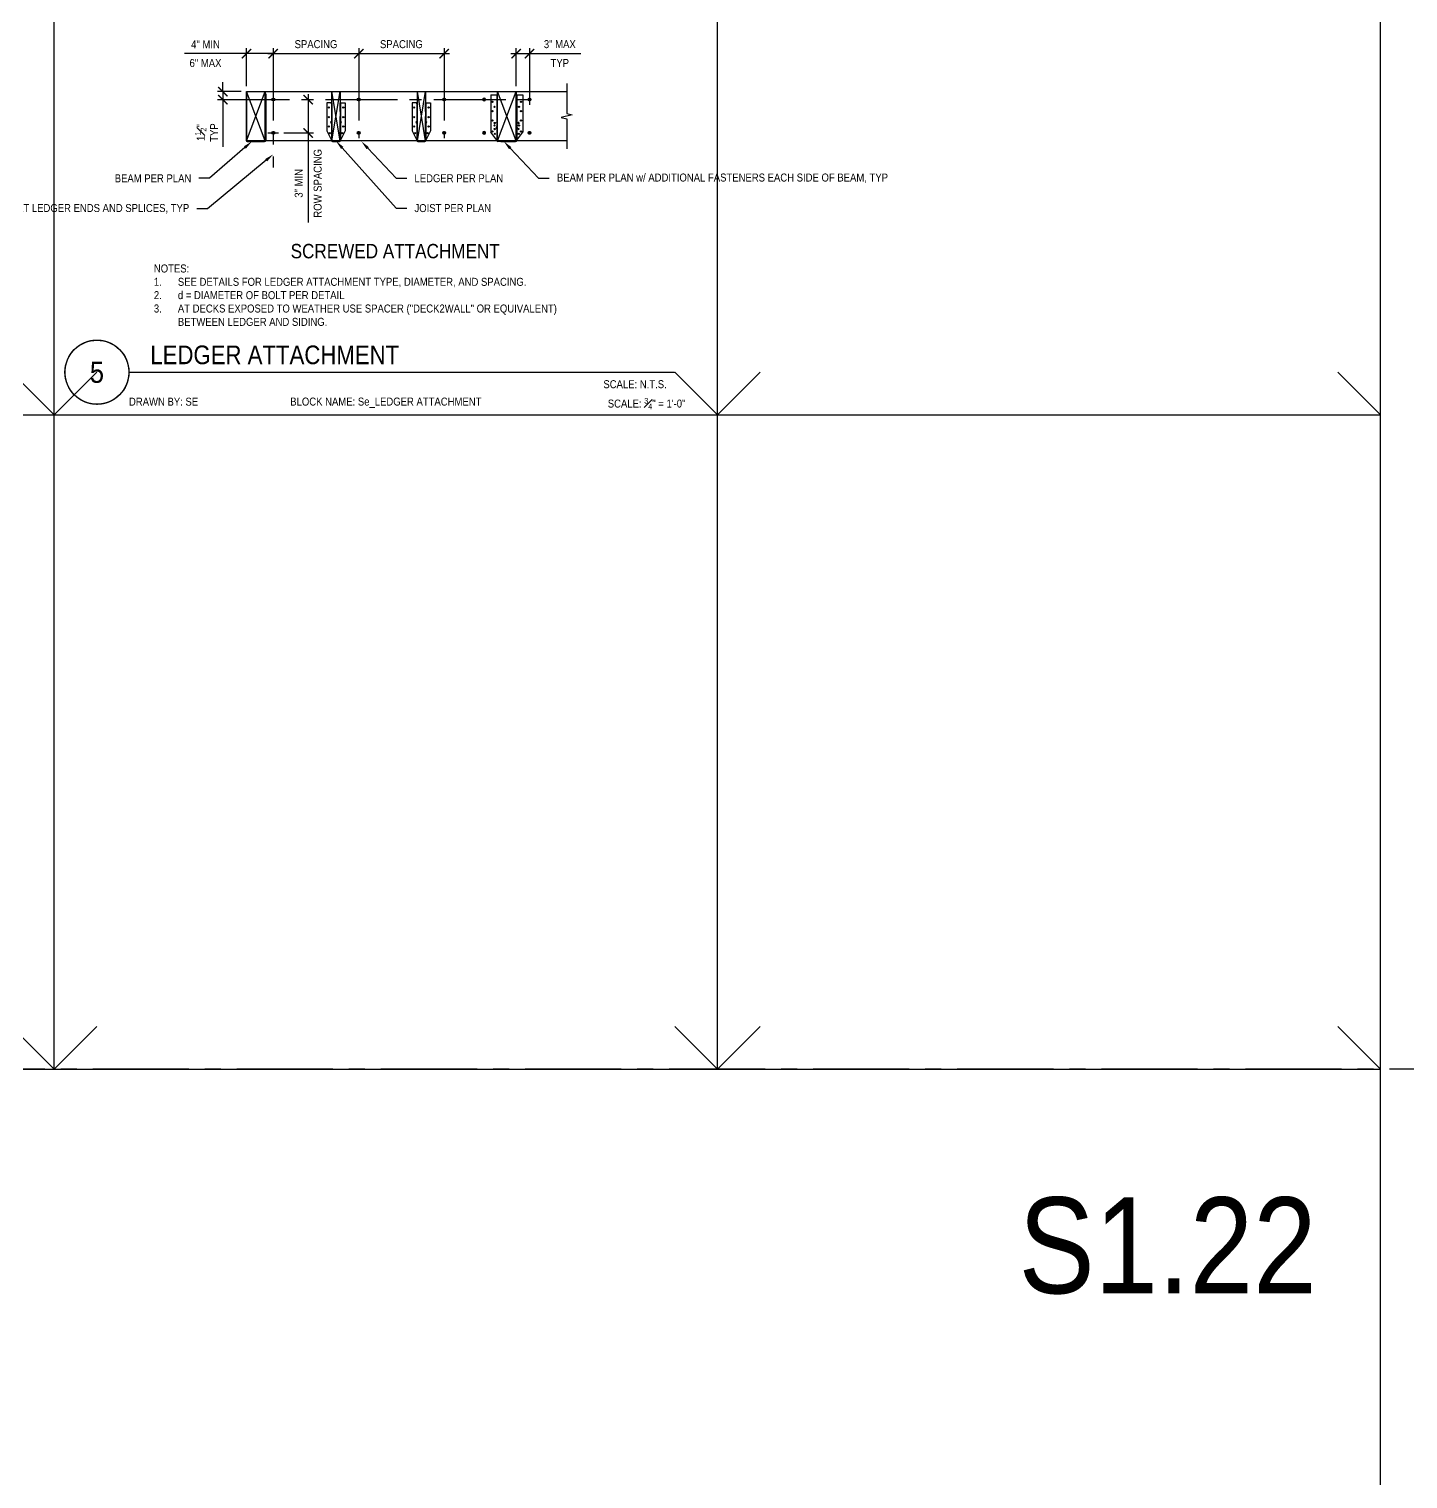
# Model space of a CAD drawing. Header units: inches. Extents: x -16404 to 14624, y -1591 to 16152.
# Drawn here: x 2220.6 to 2479, y 8323.2 to 8595 of the extents above; entities that cross this region are included whole.
import ezdxf
from ezdxf import colors
from ezdxf.entities.mleader import LeaderData, LeaderLine
from ezdxf.enums import TextEntityAlignment as Align
from ezdxf.math import Vec2, Vec3

# ---------------------------------------------------------------- set-up
doc = ezdxf.new("R2010")
doc.units = ezdxf.units.IN
doc.header["$LTSCALE"] = 24
doc.header["$MEASUREMENT"] = 0
doc.linetypes.add('CENTER2', pattern=[1.125, 0.75, -0.125, 0.125, -0.125])
doc.linetypes.add('DASHED2', pattern=[0.375, 0.25, -0.125])
doc.layers.get('0').update_dxf_attribs({"linetype": 'CONTINUOUS'})
doc.layers.get('DefPoints').update_dxf_attribs({"color": 251, "linetype": 'CONTINUOUS'})
doc.layers.add('DESIGNER COMMENTS', color=221, linetype='CONTINUOUS', plot=False)
doc.layers.add('S-ANNO-GRID-NONPLOT', color=251, linetype='CONTINUOUS', plot=False)
for name, color, linetype in [('S-ANNO-DIMS', 2, 'CONTINUOUS'), ('S-ANNO-NOTE', 4, 'CONTINUOUS'), ('S-BREAK', 2, 'CONTINUOUS'), ('S-FASTENERS', 1, 'CONTINUOUS'), ('S-SIMPSON', 2, 'CONTINUOUS'), ('S-TYP DETAIL BLOCKS', 1, 'CONTINUOUS'), ('S-WOOD', 3, 'CONTINUOUS')]:
    doc.layers.add(name, color=color, linetype=linetype)
doc.styles.add('Arial', font='arial.ttf', dxfattribs={"width": 0.85})
doc.dimstyles.new('DIM-16_Se', dxfattribs={"dimscale": 16, "dimtxt": 0.09375, "dimasz": 0.109375, "dimexe": 0.0625, "dimexo": 0.0625, "dimgap": 0.0625, "dimtad": 1, "dimdec": 4, "dimzin": 11, "dimdsep": 46, "dimlunit": 4, "dimtxsty": 'Arial', "dimblk": 'ARCHTICK', "dimcen": 0.125, "dimdle": 0.0625, "dimclrd": 256, "dimclre": 256, "dimclrt": 4, "dimadec": 0, "dimazin": 0, "dimtfac": 0.75, "dimtdec": 4, "dimtmove": 0, "dimatfit": 3, "dimfxl": 1, "dimfrac": 1, "dimtolj": 1, "dimtzin": 0, "dimarcsym": 0})

# ---------------------------------------------------------------- blocks, each defined once
blk = doc.blocks.new('Se_24x36_DETAILS_GRID')
for p, q in [((15.535, 7.667), (15.535, 15.333)), ((23.302, 7.667), (23.302, 15.333)), ((31.07, 7.667), (31.07, 15.333)), ((15.535, 7.667), (16.035, 8.167)), ((23.302, 7.667), (23.802, 8.167)), ((7.767, 7.667), (15.535, 7.667)), ((15.535, 7.667), (23.302, 7.667)), ((15.535, 0), (15.535, 7.667)), ((23.302, 7.667), (31.07, 7.667)), ((23.302, 0), (23.302, 7.667)), ((31.07, 0), (31.07, 7.667)), ((15.535, 0), (16.035, 0.5)), ((23.302, 0), (23.802, 0.5)), ((7.767, 0), (15.535, 0)), ((15.535, 0), (23.302, 0)), ((23.302, 0), (31.07, 0))]:
    blk.add_line(p, q)
at = {"linetype": 'DASHED2', "ltscale": 0.5}
for p, q in [((15.535, 7.667), (15.035, 8.167)), ((23.302, 7.667), (22.802, 8.167)), ((31.07, 7.667), (30.57, 8.167)), ((15.535, 0), (15.035, 0.5)), ((23.302, 0), (22.802, 0.5)), ((31.07, 0), (30.57, 0.5))]:
    blk.add_line(p, q, dxfattribs=at)
blk = doc.blocks.new('HU410-f')
for p, q in [((-3.01, 8.63), (-3.01, 1.62)), ((-3.01, 8.63), (-1.78, 8.63)), ((-1.86, 8.63), (-1.86, 1.05)), ((-1.78, 8.63), (-1.78, 1.05)), ((1.78, 5.06), (1.78, 8.62)), ((1.78, 8.62), (3, 8.62)), ((1.86, 8.62), (1.86, 5.06)), ((3, 8.62), (3, 1.62)), ((1.78, 0.12), (1.78, 5.07)), ((1.86, 5.07), (1.86, 0.12)), ((-1.87, 0.14), (-3.01, 1.62)), ((-1.86, 1.06), (-1.86, 0.12)), ((-1.78, 1.06), (-1.78, 0.12)), ((-1.66, 0), (1.66, 0)), ((-0.9, 0), (-0.9, -0.08)), ((-0.65, 0), (-0.65, -0.08)), ((1.86, 0.14), (3, 1.62)), ((-0.27, -0.08), (-1.67, -0.08)), ((-1.1, -0.08), (1.66, -0.08)), ((-0.31, -0.08), (-0.15, -0.08)), ((0.66, 0), (0.66, -0.08)), ((0.91, 0), (0.91, -0.08))]:
    blk.add_line(p, q)
for points in [[(-2.31, 3.48), (-2.12, 3.43, -0.57735), (-2.11, 3.38), (-2.24, 3.25, -0.57735), (-2.3, 3.26), (-2.34, 3.44, -0.57735)], [(2.29, 3.48), (2.11, 3.43, 0.57735), (2.1, 3.38), (2.23, 3.25, 0.57735), (2.28, 3.26), (2.33, 3.44, 0.57735)], [(-2.31, 2.35), (-2.12, 2.3, -0.57735), (-2.11, 2.25), (-2.24, 2.12, -0.57735), (-2.3, 2.13), (-2.34, 2.32, -0.57735)], [(2.29, 2.35), (2.11, 2.3, 0.57735), (2.1, 2.25), (2.23, 2.12, 0.57735), (2.28, 2.13), (2.33, 2.32, 0.57735)]]:
    blk.add_lwpolyline(points, format="xyb", close=True)
for centre in [(-2.69, 7.32), (-2.69, 5.57), (-2.31, 6.39), (2.3, 6.39), (2.68, 7.32), (2.68, 5.57), (-2.69, 3.82), (-2.31, 2.89), (2.3, 2.89), (2.68, 3.82), (-2.69, 1.77), (-2.25, 1.34), (2.24, 1.34), (2.68, 1.77)]:
    blk.add_circle(centre, 0.109)
for centre, radius, start, end in [((-1.86, 2.5), 0.156, 90, 270), ((-1.66, 0.12), 0.2, 180, 270), ((-1.65, 0.13), 0.125, 180, 269.9927), ((1.66, 0.12), 0.2, 270, 0), ((1.66, 0.12), 0.125, 269.9927, 0), ((1.86, 2.5), 0.156, 270, 90)]:
    blk.add_arc(centre, radius, start, end)
blk = doc.blocks.new('HU210-f')
for p, q in [((-0.860321, 7.235403), (-1.734941, 7.235403)), ((-1.734941, 7.235403), (-1.734941, 1.954167)), ((-0.860321, 7.235403), (-0.860321, 0.20508)), ((-0.860321, 7.167855), (-0.860321, 7.235403)), ((-0.781096, 7.235403), (-0.860321, 7.235403)), ((-0.860321, 7.029283), (-0.860321, 7.167855)), ((-0.781096, 7.029283), (-0.781096, 7.235419)), ((-0.781096, 7.235403), (-0.781096, 0.204167)), ((0.781404, 5.600755), (0.781404, 7.234075)), ((0.781404, 7.234075), (0.860321, 7.234075)), ((0.781404, 5.600755), (0.781404, 4.641583)), ((0.860321, 7.234075), (0.860321, 5.600755)), ((0.860321, 7.234075), (1.735614, 7.234075)), ((0.860321, 7.167984), (0.860321, 7.234075)), ((0.860321, 5.600755), (0.860321, 4.641583)), ((1.735614, 7.234075), (1.735614, 1.954167)), ((0.781404, 0.204167), (0.781404, 4.641583)), ((0.860321, 4.641583), (0.860321, 0.207525)), ((-1.734941, 1.954167), (-0.860321, 0.20508)), ((-0.860321, 0.2), (-0.860321, 0.20508)), ((-0.860321, 0.204167), (-0.781096, 0.204167)), ((-0.660321, 0), (0.660321, 0)), ((-0.656367, 0), (-0.656367, 0.079167)), ((-0.656096, 0.079167), (0.656404, 0.079167)), ((0.656405, 0), (0.656405, 0.079167)), ((0.781404, 0.204167), (0.860321, 0.204167)), ((1.735614, 1.954167), (0.860321, 0.207525)), ((0.860321, 0.2), (0.860321, 0.207525))]:
    blk.add_line(p, q)
for centre in [(-1.359359, 6.362394), (1.360238, 6.362394), (-1.359613, 4.549894), (-1.359472, 2.799894), (1.360284, 4.549894), (1.360298, 2.799894), (-1.172386, 1.549894), (1.173524, 1.549894)]:
    blk.add_circle(centre, 0.109)
for centre, radius, start, end in [((-0.860321, 3.579167), 0.1605, 90, 270), ((0.860321, 3.579167), 0.1605, 270, 90), ((-0.660321, 0.2), 0.2, 180, 270), ((-0.656096, 0.204167), 0.125, 180, 270), ((0.656404, 0.204167), 0.125, 270, 0), ((0.660321, 0.2), 0.2, 270, 0)]:
    blk.add_arc(centre, radius, start, end)
blk = doc.blocks.new('SDS.25 Top')
at = {"layer": 'S-SIMPSON'}
blk.add_lwpolyline([(0.11, -0.19), (0.22, 0), (0.11, 0.19), (-0.11, 0.19), (-0.22, 0), (-0.11, -0.19)], close=True, dxfattribs=at)
for radius in [0.258, 0.186, 0.155]:
    blk.add_circle((0, 0), radius, dxfattribs=at)
blk = doc.blocks.new('_ARCHTICK')
at = {"color": 0, "linetype": 'ByBlock', "const_width": 0.15}
blk.add_lwpolyline([(-0.5, -0.5), (0.5, 0.5)], dxfattribs=at)
blk = doc.blocks.new('*D2563')
at = {"layer": 'DefPoints', "color": 0, "transparency": 16777216}
for p in [(33.05, 59.71), (33.05, 59.71), (28.05, 52.6)]:
    blk.add_point(p, dxfattribs=at)
at = {"layer": 'S-ANNO-DIMS', "lineweight": -2, "transparency": 16777216}
for p, q in [((28.05, 53.6), (28.05, 60.71)), ((28.05, 59.71), (16.39, 59.71)), ((33.05, 59.71), (27.05, 59.71))]:
    blk.add_line(p, q, dxfattribs=at)
at = {"layer": 'S-ANNO-DIMS', "lineweight": -2, "transparency": 16777216, "xscale": 1.75, "yscale": 1.75, "zscale": 1.75, "rotation": 180}
blk.add_blockref('_ARCHTICK', (28.05, 59.71), dxfattribs=at)
at = {"layer": 'S-ANNO-DIMS', "lineweight": -2, "transparency": 16777216, "xscale": 1.75, "yscale": 1.75, "zscale": 1.75}
blk.add_blockref('_ARCHTICK', (33.05, 59.71), dxfattribs=at)
at = {"layer": 'S-ANNO-DIMS', "color": 4, "transparency": 16777216, "char_height": 1.5, "attachment_point": 5, "style": 'Arial'}
for s, insert in [('\\A1;4" MIN', (20.34, 61.46)), ('\\A1;6" MAX', (20.34, 57.94))]:
    blk.add_mtext(s, dxfattribs=dict(at, insert=insert))
blk = doc.blocks.new('*D2564')
at = {"layer": 'DefPoints', "color": 0, "transparency": 16777216}
for p in [(33.05, 59.71), (49.05, 59.71), (49.05, 59.71)]:
    blk.add_point(p, dxfattribs=at)
at = {"layer": 'S-ANNO-DIMS', "lineweight": -2, "transparency": 16777216}
blk.add_line((32.05, 59.71), (50.05, 59.71), dxfattribs=at)
at = {"layer": 'S-ANNO-DIMS', "lineweight": -2, "transparency": 16777216, "xscale": 1.75, "yscale": 1.75, "zscale": 1.75, "rotation": 180}
blk.add_blockref('_ARCHTICK', (33.05, 59.71), dxfattribs=at)
at = {"layer": 'S-ANNO-DIMS', "lineweight": -2, "transparency": 16777216, "xscale": 1.75, "yscale": 1.75, "zscale": 1.75}
blk.add_blockref('_ARCHTICK', (49.05, 59.71), dxfattribs=at)
at = {"layer": 'S-ANNO-DIMS', "color": 4, "transparency": 16777216, "insert": (41.05, 61.48), "char_height": 1.5, "attachment_point": 5, "style": 'Arial'}
blk.add_mtext('\\A1;SPACING', dxfattribs=at)
blk = doc.blocks.new('*D2565')
at = {"layer": 'DefPoints', "color": 0, "transparency": 16777216}
for p in [(49.05, 59.71), (65.05, 59.71), (65.05, 59.71)]:
    blk.add_point(p, dxfattribs=at)
at = {"layer": 'S-ANNO-DIMS', "lineweight": -2, "transparency": 16777216}
blk.add_line((48.05, 59.71), (66.05, 59.71), dxfattribs=at)
at = {"layer": 'S-ANNO-DIMS', "lineweight": -2, "transparency": 16777216, "xscale": 1.75, "yscale": 1.75, "zscale": 1.75, "rotation": 180}
blk.add_blockref('_ARCHTICK', (49.05, 59.71), dxfattribs=at)
at = {"layer": 'S-ANNO-DIMS', "lineweight": -2, "transparency": 16777216, "xscale": 1.75, "yscale": 1.75, "zscale": 1.75}
blk.add_blockref('_ARCHTICK', (65.05, 59.71), dxfattribs=at)
at = {"layer": 'S-ANNO-DIMS', "color": 4, "transparency": 16777216, "insert": (57.05, 61.48), "char_height": 1.5, "attachment_point": 5, "style": 'Arial'}
blk.add_mtext('\\A1;SPACING', dxfattribs=at)
blk = doc.blocks.new('*D2566')
at = {"layer": 'DefPoints', "color": 0, "transparency": 16777216}
for p in [(81.05, 59.71), (81.05, 59.71), (78.55, 52.6)]:
    blk.add_point(p, dxfattribs=at)
at = {"layer": 'S-ANNO-DIMS', "lineweight": -2, "transparency": 16777216}
for p, q in [((78.55, 53.6), (78.55, 60.71)), ((77.55, 59.71), (81.05, 59.71)), ((81.05, 59.71), (90.69, 59.71))]:
    blk.add_line(p, q, dxfattribs=at)
at = {"layer": 'S-ANNO-DIMS', "lineweight": -2, "transparency": 16777216, "xscale": 1.75, "yscale": 1.75, "zscale": 1.75, "rotation": 180}
blk.add_blockref('_ARCHTICK', (78.55, 59.71), dxfattribs=at)
at = {"layer": 'S-ANNO-DIMS', "lineweight": -2, "transparency": 16777216, "xscale": 1.75, "yscale": 1.75, "zscale": 1.75}
blk.add_blockref('_ARCHTICK', (81.05, 59.71), dxfattribs=at)
at = {"layer": 'S-ANNO-DIMS', "color": 4, "transparency": 16777216, "char_height": 1.5, "attachment_point": 5, "style": 'Arial'}
for s, insert in [('\\A1;3" MAX', (86.74, 61.48)), ('\\A1;TYP', (86.74, 57.96))]:
    blk.add_mtext(s, dxfattribs=dict(at, insert=insert))
blk = doc.blocks.new('*D2567')
at = {"layer": 'DefPoints', "color": 0, "transparency": 16777216}
for p in [(28.05, 52.6), (23.6, 51.1), (23.6, 51.1)]:
    blk.add_point(p, dxfattribs=at)
at = {"layer": 'S-ANNO-DIMS', "lineweight": -2, "transparency": 16777216}
for p, q in [((27.05, 52.6), (22.6, 52.6)), ((23.6, 52.6), (23.6, 54.35)), ((23.6, 52.6), (23.6, 51.1)), ((23.6, 51.1), (23.6, 42.25))]:
    blk.add_line(p, q, dxfattribs=at)
at = {"layer": 'S-ANNO-DIMS', "lineweight": -2, "transparency": 16777216, "xscale": 1.75, "yscale": 1.75, "zscale": 1.75}
for p, rotation in [((23.6, 52.6), 270), ((23.6, 51.1), 90)]:
    blk.add_blockref('_ARCHTICK', p, dxfattribs=dict(at, rotation=rotation))
at = {"layer": 'S-ANNO-DIMS', "color": 4, "transparency": 16777216, "insert": (20.55, 44.92), "char_height": 1.5, "attachment_point": 5, "rotation": 90, "style": 'Arial'}
blk.add_mtext('\\A1;1{\\H0.7x;\\S1#2;}"\\PTYP', dxfattribs=at)
blk = doc.blocks.new('*D2572')
at = {"layer": 'DefPoints', "color": 0, "transparency": 16777216}
for p in [(39.59, 51.1), (34.05, 44.85), (39.59, 44.85)]:
    blk.add_point(p, dxfattribs=at)
at = {"layer": 'S-ANNO-DIMS', "lineweight": -2, "transparency": 16777216}
for p, q in [((39.59, 52.1), (39.59, 44.85)), ((35.05, 44.85), (40.59, 44.85)), ((39.59, 44.85), (39.59, 28.09))]:
    blk.add_line(p, q, dxfattribs=at)
at = {"layer": 'S-ANNO-DIMS', "lineweight": -2, "transparency": 16777216, "xscale": 1.75, "yscale": 1.75, "zscale": 1.75}
for p, rotation in [((39.59, 51.1), 90), ((39.59, 44.85), 270)]:
    blk.add_blockref('_ARCHTICK', p, dxfattribs=dict(at, rotation=rotation))
at = {"layer": 'S-ANNO-DIMS', "color": 4, "transparency": 16777216, "char_height": 1.5, "attachment_point": 5, "rotation": 90, "style": 'Arial'}
for s, insert in [('\\A1;ROW SPACING', (41.37, 35.4)), ('\\A1;3" MIN', (37.82, 35.4))]:
    blk.add_mtext(s, dxfattribs=dict(at, insert=insert))
blk = doc.blocks.new('*U319')
at = {"const_width": 0.25}
for points in [[(-6, 0, -1), (6, 0, 3.732051)], [(-6, 0, 1), (6, 0, -3.732051)]]:
    blk.add_lwpolyline(points, format="xyb", dxfattribs=at)
blk.add_lwpolyline([(6, 0), (108.28, 0)], dxfattribs=at)
blk.add_circle((0, 0), 6)
at = {"style": 'Arial', "width": 0.85}
for tag, p in [('DWG_TITLE_1', (10, 8.25)), ('DWG_TITLE_2', (10, 3.25))]:
    blk.add_attdef(tag, text='', height=3.5, dxfattribs=at).set_placement(p, align=Align.MIDDLE_LEFT)
blk.add_attdef('#', text='', height=4, dxfattribs=at).set_placement((0, 0), align=Align.MIDDLE_CENTER)
blk.add_attdef('SCALE', text='', height=1.5, dxfattribs=at).set_placement((106.78, -1.5), align=Align.TOP_RIGHT)
blk = doc.blocks.new('Se_LEDGER ATTACHMENT')
at = {"layer": 'S-ANNO-NOTE', "color": 1, "linetype": 'CENTER2', "ltscale": 0.75}
for p, q in [((33.0477, 60.70887), (33.0477, 38.39244)), ((49.0477, 60.70887), (49.0477, 43.85766)), ((65.0477, 60.70887), (65.0477, 43.85332)), ((81.0477, 60.70887), (81.0477, 50.09512)), ((22.60052, 51.09512), (82.0477, 51.09512)), ((32.0477, 44.84512), (34.0477, 44.84512))]:
    blk.add_line(p, q, dxfattribs=at)
at = {"layer": 'S-BREAK'}
blk.add_lwpolyline([(88.0477, 54.09512), (88.0477, 48.47488), (89.0855, 48.2225), (87.0099, 47.71773), (88.0477, 47.46535), (88.0477, 41.84512)], dxfattribs=at)
at = {"layer": 'S-SIMPSON'}
for p, q in [((27.97169, 52.15785), (28.0503, 52.15786)), ((27.97169, 52.15785), (27.97169, 43.46309)), ((28.0503, 52.15786), (28.0503, 43.46741)), ((31.54514, 52.15745), (31.62407, 52.15745)), ((31.54514, 43.46997), (31.54514, 52.15744)), ((31.62407, 52.15745), (31.62407, 43.4659)), ((28.17169, 43.2659), (31.42407, 43.2659)), ((28.17528, 43.34527), (31.42012, 43.34497))]:
    blk.add_line(p, q, dxfattribs=at)
for centre, radius, start, end in [((28.17169, 43.4659), 0.2, 180, 270), ((28.1753, 43.47027), 0.125, 180, 269.9927), ((31.42014, 43.46997), 0.125, 269.9927, 0), ((31.42407, 43.4659), 0.2, 270, 0)]:
    blk.add_arc(centre, radius, start, end, dxfattribs=at)
at = {"layer": 'S-WOOD', "color": 2}
for p, q in [((28.0477, 43.34512), (31.5477, 52.59512)), ((31.5477, 43.34512), (28.0477, 52.59512)), ((44.0477, 43.34512), (45.5477, 52.59512)), ((45.5477, 43.34512), (44.0477, 52.59512)), ((60.0477, 43.34512), (61.5477, 52.59512)), ((61.5477, 43.34512), (60.0477, 52.59512)), ((75.0477, 43.34512), (78.5477, 52.59512)), ((78.5477, 43.34512), (75.0477, 52.59512))]:
    blk.add_line(p, q, dxfattribs=at)
at = {"layer": 'S-WOOD'}
blk.add_lwpolyline([(88.0477, 43.34512), (28.0477, 43.34512), (28.0477, 52.59512), (88.0477, 52.59512)], dxfattribs=at)
for points in [[(28.0477, 52.59512), (31.5477, 52.59512), (31.5477, 43.34512), (28.0477, 43.34512)], [(44.0477, 52.59512), (45.5477, 52.59512), (45.5477, 43.34512), (44.0477, 43.34512)], [(60.0477, 52.59512), (61.5477, 52.59512), (61.5477, 43.34512), (60.0477, 43.34512)], [(75.0477, 52.59512), (78.5477, 52.59512), (78.5477, 43.34512), (75.0477, 43.34512)]]:
    blk.add_lwpolyline(points, close=True, dxfattribs=at)
at = {"layer": 'S-FASTENERS'}
for p in [(33.0477, 51.09512), (49.0477, 51.09512), (65.0477, 51.09512), (81.0477, 51.09512), (33.0477, 44.85766), (49.0477, 44.85766), (65.0477, 44.85766), (81.0477, 44.85766)]:
    blk.add_blockref('SDS.25 Top', p, dxfattribs=at)
at = {"layer": 'S-FASTENERS', "xscale": -1}
for p in [(72.5477, 51.09512), (72.5477, 44.85766)]:
    blk.add_blockref('SDS.25 Top', p, dxfattribs=at)
at = {"layer": 'S-SIMPSON'}
for name, p in [('HU410-f', (76.7977, 43.34512)), ('HU210-f', (44.7977, 43.26595)), ('HU210-f', (60.7977, 43.26595))]:
    blk.add_blockref(name, p, dxfattribs=at)
at = {"layer": 'DESIGNER COMMENTS', "char_height": 1.5, "style": 'Arial'}
for s, insert, width, attachment_point in [('\\A1;DRAWN BY: SE', (5.99979, -4.77469), 14.2221429, 1), ('\\A1;BLOCK NAME: Se_LEDGER ATTACHMENT', (54.1394, -5.72619), 38.2042857, 5), ('\\A1;SCALE: {\\H0.7x;\\S3#4;}" = 1\'-0"', (110.2788, -4.83333), 26.2499333, 3)]:
    blk.add_mtext(s, dxfattribs=dict(at, insert=insert, width=width, attachment_point=attachment_point))
at = {"layer": 'S-ANNO-NOTE', "color": 6, "insert": (55.88974, 21.30771), "char_height": 2.7, "width": 39.1484529, "attachment_point": 8, "style": 'Arial'}
blk.add_mtext('SCREWED ATTACHMENT', dxfattribs=at)
at = {"layer": 'S-ANNO-NOTE', "insert": (10.66647, 8.66646), "char_height": 1.5, "width": 83.7081647, "attachment_point": 7, "style": 'Arial'}
blk.add_mtext('NOTES:\\P\\pi-4.5,l4.5,t4.5;1.^ISEE DETAILS FOR LEDGER ATTACHMENT TYPE, DIAMETER, AND SPACING.\\P2.^Id = DIAMETER OF BOLT PER DETAIL\\P3.^IAT DECKS EXPOSED TO WEATHER USE SPACER ("DECK2WALL" OR EQUIVALENT) BETWEEN LEDGER AND SIDING.', dxfattribs=at)
at = {"layer": 'S-ANNO-DIMS'}
dim = blk.add_linear_dim(base=(33.0477, 59.70887), p1=(28.0477, 52.59512), p2=(33.0477, 59.70887), text='4" MIN\\X6" MAX', dimstyle='DIM-16_Se', dxfattribs=at)
dim.commit()
dim.dimension.update_dxf_attribs({"geometry": '*D2563', "text_midpoint": (20.34139, 59.70887), "dimtype": 128})
for base, p1, p2, angle, text, picture, middle in [((81.0477, 59.70887), (78.5477, 52.59512), (81.0477, 59.70887), 180, '3" MAX\\XTYP', '*D2566', (86.74342, 59.70887)), ((23.60052, 51.09512), (28.0477, 52.59512), (23.60052, 51.09512), 90, '1{\\H0.7x;\\S1#2;}"\\PTYP', '*D2567', (20.54622, 44.92266))]:
    dim = blk.add_linear_dim(base=base, p1=p1, p2=p2, angle=angle, text=text, dimstyle='DIM-16_Se', dxfattribs=at)
    dim.commit()
    dim.dimension.update_dxf_attribs({"geometry": picture, "text_midpoint": middle})
for base, p1, p2, picture, middle in [((49.0477, 59.70887), (33.0477, 59.70887), (49.0477, 59.70887), '*D2564', (41.0477, 61.48445)), ((65.0477, 59.70887), (49.0477, 59.70887), (65.0477, 59.70887), '*D2565', (57.0477, 61.48445))]:
    dim = blk.add_linear_dim(base=base, p1=p1, p2=p2, text='SPACING', dimstyle='DIM-16_Se', dxfattribs=at)
    dim.commit()
    dim.dimension.update_dxf_attribs({"geometry": picture, "text_midpoint": middle})
dim = blk.add_linear_dim(base=(39.5898, 44.84512), p1=(39.5898, 51.09512), p2=(34.0477, 44.84512), angle=90, text='3" MIN\\XROW SPACING', dimstyle='DIM-16_Se', dxfattribs=at)
dim.commit()
dim.dimension.update_dxf_attribs({"geometry": '*D2572', "text_midpoint": (39.5898, 35.39576), "dimtype": 128})
at = {"layer": 'S-ANNO-NOTE'}
ml = blk.add_multileader_mtext('Standard', dxfattribs=at)
ml.set_content('\\A1;BEAM PER PLAN', color=4, style='Arial')
ml.set_leader_properties(color=2)
ml.build(insert=Vec2(0, 0))
ml.multileader.update_dxf_attribs({"dogleg_length": 0.36, "arrow_head_size": 1.75, "scale": 16})
ctx = ml.context
ctx.base_point, ctx.scale, ctx.char_height, ctx.arrow_head_size, ctx.landing_gap_size, ctx.plane_origin = Vec3(2.16519, 36.3413), 16, 1.5, 1.75, 1.44, Vec3(66.23412, 333.58201)
ctx.text_align_type = 2
notes = []
notes.append((ctx, [(0, (1, 1, 0), (21.12151, 36.3413), (-1, 0), 2, [(0, [(29.04276, 43.26586)], 0, [])])]))
ctx.mtext.insert, ctx.mtext.width, ctx.mtext.alignment, ctx.mtext.flow_direction = Vec3(17.68151, 37.09181), 32.7831539, 3, 5
ml = blk.add_multileader_mtext('Standard', dxfattribs=at)
ml.set_content('\\A1;PROVIDE (2) FASTENERS AT LEDGER ENDS AND SPLICES, TYP', color=4, style='Arial')
ml.set_leader_properties(color=2)
ml.build(insert=Vec2(0, 0))
ml.multileader.update_dxf_attribs({"dogleg_length": 0.36, "arrow_head_size": 1.75, "scale": 16})
ctx = ml.context
ctx.base_point, ctx.scale, ctx.char_height, ctx.arrow_head_size, ctx.landing_gap_size, ctx.plane_origin = Vec3(-5.78838, 30.62569), 16, 1.5, 1.75, 1.44, Vec3(66.23412, 327.8664)
ctx.text_align_type = 2
notes.append((ctx, [(0, (1, 1, 0), (20.73357, 30.62569), (-1, 0), 2, [(0, [(33.0477, 40.8465)], 0, [])])]))
ctx.mtext.insert, ctx.mtext.width, ctx.mtext.alignment, ctx.mtext.flow_direction = Vec3(17.29357, 31.52405), 23.6935714, 3, 5
ml = blk.add_multileader_mtext('Standard', dxfattribs=at)
ml.set_content('\\A1;JOIST PER PLAN', color=4, style='Arial')
ml.set_leader_properties(color=2)
ml.build(insert=Vec2(0, 0))
ml.multileader.update_dxf_attribs({"dogleg_length": 0.36, "arrow_head_size": 1.75, "scale": 16})
ctx = ml.context
ctx.base_point, ctx.scale, ctx.char_height, ctx.arrow_head_size, ctx.landing_gap_size, ctx.plane_origin = Vec3(58.066, 30.75146), 16, 1.5, 1.75, 1.44, Vec3(12.35921, 326.99217)
notes.append((ctx, [(0, (1, 1, 0), (56.066, 30.75146), (1, 0), 2, [(0, [(44.7977, 43.34512)], 0, [])])]))
ctx.mtext.insert, ctx.mtext.width, ctx.mtext.defined_height, ctx.mtext.flow_direction = Vec3(59.506, 31.51425), 20.8330261, 8.21028, 5
ml = blk.add_multileader_mtext('Standard', dxfattribs=at)
ml.set_content('\\A1;LEDGER PER PLAN', color=4, style='Arial')
ml.set_leader_properties(color=2)
ml.build(insert=Vec2(0, 0))
ml.multileader.update_dxf_attribs({"dogleg_length": 0.36, "arrow_head_size": 1.75, "scale": 16})
ctx = ml.context
ctx.base_point, ctx.scale, ctx.char_height, ctx.arrow_head_size, ctx.landing_gap_size, ctx.plane_origin = Vec3(58.066, 36.3413), 16, 1.5, 1.75, 1.44, Vec3(12.35921, 333.58201)
notes.append((ctx, [(0, (1, 1, 0), (56.066, 36.3413), (1, 0), 2, [(0, [(49.55058, 43.26586)], 0, [])])]))
ctx.mtext.insert, ctx.mtext.width, ctx.mtext.defined_height, ctx.mtext.flow_direction = Vec3(59.506, 37.10409), 17.9257143, 8.21028, 5
ml = blk.add_multileader_mtext('Standard', dxfattribs=at)
ml.set_content('\\A1;BEAM PER PLAN w/ ADDITIONAL FASTENERS EACH SIDE OF BEAM, TYP', color=4, style='Arial')
ml.set_leader_properties(color=2)
ml.build(insert=Vec2(0, 0))
ml.multileader.update_dxf_attribs({"dogleg_length": 0.36, "arrow_head_size": 1.75, "scale": 16})
ctx = ml.context
ctx.base_point, ctx.scale, ctx.char_height, ctx.arrow_head_size, ctx.landing_gap_size, ctx.plane_origin = Vec3(84.76132, 36.3413), 16, 1.5, 1.75, 1.44, Vec3(39.05453, 333.58201)
notes.append((ctx, [(0, (1, 1, 0), (82.76132, 36.3413), (1, 0), 2, [(0, [(76.2459, 43.26586)], 0, [])])]))
ctx.mtext.insert, ctx.mtext.width, ctx.mtext.flow_direction = Vec3(86.20132, 37.23966), 25.8185714, 5
for ctx, leaders in notes:
    for number, flags, end, landing, length, lines in leaders:
        leader = LeaderData()
        leader.index, (leader.has_last_leader_line, leader.has_dogleg_vector, leader.attachment_direction) = number, flags
        leader.last_leader_point, leader.dogleg_vector, leader.dogleg_length = Vec3(end), Vec3(landing), length
        for number, points, colour, breaks in lines:
            line = LeaderLine()
            line.index, line.vertices, line.color, line.breaks = number, Vec3.list(points), colors.encode_raw_color(colour), breaks
            leader.lines.append(line)
        ctx.leaders.append(leader)

msp = doc.modelspace()

# ---------------------------------------------------------------- linework, layer by layer
at = {"layer": 'S-ANNO-GRID-NONPLOT'}
msp.add_line((2473.85768, 0), (2473.85768, 8768), dxfattribs=at)
at = {"layer": 'S-ANNO-GRID-NONPLOT', "linetype": 'CENTER2'}
msp.add_line((3519.53048, 8400), (0, 8400), dxfattribs=at)

# ---------------------------------------------------------------- block references
at = {"layer": 'S-ANNO-GRID-NONPLOT', "xscale": 16, "yscale": 16, "zscale": 16}
msp.add_blockref('Se_24x36_DETAILS_GRID', (1976.74249, 8400), dxfattribs=at)
at = {"layer": 'S-ANNO-NOTE'}
msp.add_blockref('*U319', (2233.30009, 8530.66667), dxfattribs=at).add_auto_attribs({'#': '5', 'DWG_TITLE_2': 'LEDGER ATTACHMENT', 'SCALE': 'SCALE: N.T.S.'})
at = {"layer": 'S-TYP DETAIL BLOCKS'}
msp.add_blockref('Se_LEDGER ATTACHMENT', (2233.30009, 8530.66667), dxfattribs=at)

# ---------------------------------------------------------------- texts
at = {"layer": 'S-ANNO-GRID-NONPLOT', "color": 191, "insert": (2461.85768, 8376), "char_height": 18, "width": 59.0975878, "attachment_point": 3, "style": 'Arial'}
msp.add_mtext('S1.22', dxfattribs=at)

doc.saveas('drawing.dxf')
